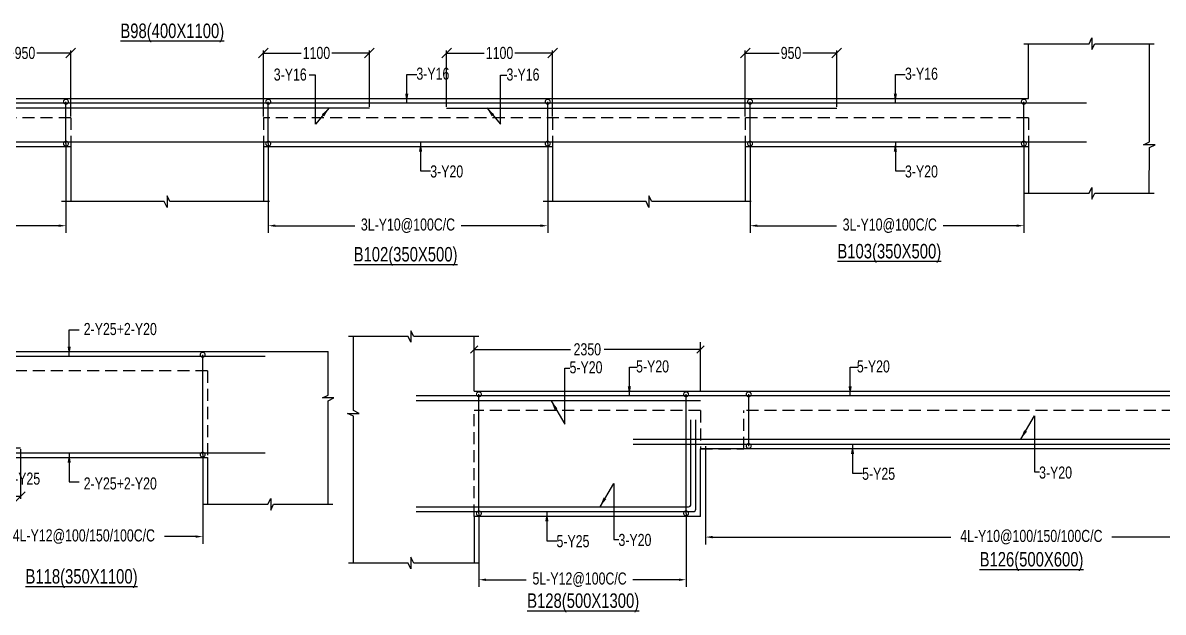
# Model space of a CAD drawing. Header units: millimetres. Extents: x 31347440 to 31744305, y -21457036 to -21063618.
# Drawn here: x 31660959 to 31672793, y -21171886 to -21165767 of the extents above; entities that cross this region are included whole.
import ezdxf

# ---------------------------------------------------------------- set-up
doc = ezdxf.new("R2010")
doc.units = ezdxf.units.MM
doc.header["$LTSCALE"] = 1000
doc.header["$MEASUREMENT"] = 0
doc.header["$PDMODE"] = 3
for name, pattern in [('CONTINOUS', [0]), ('CONTINU', [0]), ('HIDDEN', [0.375, 0.25, -0.125])]:
    doc.linetypes.add(name, pattern=pattern)
for name, color, linetype in [('-S-ARROW', 253, 'Continuous'), ('-S-MISC', 8, 'Continuous'), ('-S-STIRRUPS DIM', 6, 'Continuous'), ('-S-STIRUP', 11, 'Continuous'), ('-STR-BEAM', 7, 'CONTINU'), ('-STR-COLUMN', 5, 'HIDDEN'), ('-STR-REINF', 3, 'Continuous'), ('-STR-RF-DIM', 8, 'CONTINOUS'), ('-STR-TEXT', 6, 'Continuous'), ('SEC TEXT', 9, 'Continuous'), ('SLAB LINE', 254, 'HIDDEN')]:
    doc.layers.add(name, color=color, linetype=linetype)
doc.styles.add('BEAM-LS', font='romans.shx', dxfattribs={"width": 0.8})
doc.styles.add('SOBHA', font='swisscl.ttf')
doc.styles.add('sobha.sed', font='swisscl.ttf')
doc.dimstyles.new('S-50', dxfattribs={"dimscale": 50, "dimtxt": 2.5, "dimasz": 2, "dimexe": 0.5, "dimexo": 0.25, "dimgap": 0.25, "dimtad": 0, "dimdec": 0, "dimrnd": 0.0005, "dimzin": 0, "dimdsep": 46, "dimtxsty": 'sobha.sed', "dimblk": 'OBLIQUE', "dimcen": 0.09, "dimclrd": 8, "dimclre": 8, "dimclrt": 6, "dimadec": 0, "dimazin": 0, "dimtfac": 1, "dimtdec": 0, "dimtofl": 0, "dimtmove": 2, "dimatfit": 3, "dimfxl": 0.18, "dimtolj": 1, "dimtzin": 0, "dimlwd": -1, "dimlwe": -1, "dimarcsym": 0})
doc.dimstyles.new('S-DIM50', dxfattribs={"dimscale": 50, "dimtxt": 2.5, "dimasz": 1.5, "dimexe": 1.5, "dimexo": 1, "dimgap": 0.5, "dimtad": 0, "dimdec": 0, "dimzin": 0, "dimdsep": 46, "dimtxsty": 'SOBHA', "dimcen": 0.09, "dimclrd": 256, "dimclre": 256, "dimclrt": 6, "dimadec": 5, "dimazin": 0, "dimtfac": 1, "dimtdec": 0, "dimtofl": 0, "dimtmove": 0, "dimatfit": 3, "dimfxl": 0.18, "dimtolj": 1, "dimtzin": 0, "dimlwd": -1, "dimlwe": -1, "dimarcsym": 0})
doc.dimstyles.new('STIRUP', dxfattribs={"dimscale": 50, "dimtxt": 2.5, "dimasz": 2.2, "dimexe": 0, "dimexo": 0, "dimgap": 0.5, "dimtad": 0, "dimdec": 0, "dimzin": 0, "dimdsep": 46, "dimtxsty": 'BEAM-LS', "dimblk": 'DOTSMALL', "dimcen": 0.09, "dimclrd": 256, "dimclre": 256, "dimclrt": 256, "dimadec": 5, "dimazin": 0, "dimtfac": 1, "dimtdec": 0, "dimtofl": 0, "dimtmove": 0, "dimatfit": 3, "dimldrblk": 'DOTSMALL', "dimfxl": 0, "dimfxlon": 1, "dimtolj": 1, "dimtzin": 0, "dimlwd": -1, "dimlwe": -1, "dimarcsym": 0})

# ---------------------------------------------------------------- blocks, each defined once
blk = doc.blocks.new('*D160')
at = {"layer": '-STR-RF-DIM', "transparency": 16777216}
for p, q in [((31658239, -21167022), (31658239, -21167949)), ((31661406, -21167022), (31661406, -21167949)), ((31658314, -21167874), (31659441, -21167874)), ((31661331, -21167874), (31660547, -21167874))]:
    blk.add_line(p, q, dxfattribs=at)
for points in [[(31658314, -21167861), (31658314, -21167886), (31658239, -21167874)], [(31661331, -21167861), (31661331, -21167886), (31661406, -21167874)]]:
    blk.add_solid(points, dxfattribs=at)
at = {"layer": 'Defpoints', "color": 0, "transparency": 16777216}
for p in [(31658239, -21167022, 0), (31661406, -21167022, 0), (31661406, -21167874)]:
    blk.add_point(p, dxfattribs=at)
at = {"layer": '-STR-RF-DIM', "color": 6, "transparency": 16777216, "insert": (31659994, -21167874), "char_height": 125, "attachment_point": 5, "style": 'SOBHA'}
blk.add_mtext('\\A1;3L-Y10@100C/C', dxfattribs=at)
blk = doc.blocks.new('*D152')
at = {"layer": '-STR-RF-DIM', "transparency": 16777216}
for p, q in [((31663506, -21167022), (31663506, -21167949)), ((31666406, -21167022), (31666406, -21167949)), ((31663581, -21167874), (31664403, -21167874)), ((31666331, -21167874), (31665509, -21167874))]:
    blk.add_line(p, q, dxfattribs=at)
for points in [[(31663581, -21167861), (31663581, -21167886), (31663506, -21167874)], [(31666331, -21167861), (31666331, -21167886), (31666406, -21167874)]]:
    blk.add_solid(points, dxfattribs=at)
at = {"layer": 'Defpoints', "color": 0, "transparency": 16777216}
for p in [(31663506, -21167022, 0), (31666406, -21167022, 0), (31663506, -21167874)]:
    blk.add_point(p, dxfattribs=at)
at = {"layer": '-STR-RF-DIM', "color": 6, "transparency": 16777216, "insert": (31664956, -21167874), "char_height": 125, "attachment_point": 5, "style": 'SOBHA'}
blk.add_mtext('\\A1;3L-Y10@100C/C', dxfattribs=at)
blk = doc.blocks.new('_DotSmall')
at = {"color": 0, "linetype": 'ByBlock', "const_width": 0.5}
blk.add_lwpolyline([(-0.0625, 0, 1), (0.0625, 0, 1)], format="xyb", close=True, dxfattribs=at)
blk = doc.blocks.new('*D156')
at = {"layer": '-S-STIRUP', "ltscale": 100, "transparency": 16777216}
blk.add_line((31661406, -21167022), (31661406, -21166586), dxfattribs=at)
at = {"layer": 'Defpoints', "color": 0, "linetype": 'CONTINU', "ltscale": 100, "transparency": 16777216}
for p in [(31661406, -21166586), (31661406, -21166586), (31661406, -21167022)]:
    blk.add_point(p, dxfattribs=at)
at = {"layer": '-S-STIRUP', "linetype": 'CONTINU', "ltscale": 100, "transparency": 16777216, "xscale": 100, "yscale": 100, "zscale": 100}
for p, rotation in [((31661406, -21166586), 90), ((31661406, -21167022), 270)]:
    blk.add_blockref('_DotSmall', p, dxfattribs=dict(at, rotation=rotation))
blk = doc.blocks.new('*D157')
at = {"layer": '-S-STIRUP', "ltscale": 100, "transparency": 16777216}
blk.add_line((31663506, -21167022), (31663506, -21166586), dxfattribs=at)
at = {"layer": 'Defpoints', "color": 0, "linetype": 'CONTINU', "ltscale": 100, "transparency": 16777216}
for p in [(31663506, -21166586), (31663506, -21166586), (31663506, -21167022)]:
    blk.add_point(p, dxfattribs=at)
at = {"layer": '-S-STIRUP', "linetype": 'CONTINU', "ltscale": 100, "transparency": 16777216, "xscale": 100, "yscale": 100, "zscale": 100}
for p, rotation in [((31663506, -21166586), 90), ((31663506, -21167022), 270)]:
    blk.add_blockref('_DotSmall', p, dxfattribs=dict(at, rotation=rotation))
blk = doc.blocks.new('*D158')
at = {"layer": '-S-STIRUP', "ltscale": 100, "transparency": 16777216}
blk.add_line((31671347, -21167022), (31671347, -21166586), dxfattribs=at)
at = {"layer": 'Defpoints', "color": 0, "linetype": 'CONTINU', "ltscale": 100, "transparency": 16777216}
for p in [(31671347, -21166586), (31671347, -21166586), (31671347, -21167022)]:
    blk.add_point(p, dxfattribs=at)
at = {"layer": '-S-STIRUP', "linetype": 'CONTINU', "ltscale": 100, "transparency": 16777216, "xscale": 100, "yscale": 100, "zscale": 100}
for p, rotation in [((31671347, -21166586), 90), ((31671347, -21167022), 270)]:
    blk.add_blockref('_DotSmall', p, dxfattribs=dict(at, rotation=rotation))
blk = doc.blocks.new('*D161')
at = {"layer": '-S-STIRUP', "ltscale": 100, "transparency": 16777216}
blk.add_line((31666406, -21167022), (31666406, -21166586), dxfattribs=at)
at = {"layer": 'Defpoints', "color": 0, "linetype": 'CONTINU', "ltscale": 100, "transparency": 16777216}
for p in [(31666406, -21166586), (31666406, -21166586), (31666406, -21167022)]:
    blk.add_point(p, dxfattribs=at)
at = {"layer": '-S-STIRUP', "linetype": 'CONTINU', "ltscale": 100, "transparency": 16777216, "xscale": 100, "yscale": 100, "zscale": 100}
for p, rotation in [((31666406, -21166586), 90), ((31666406, -21167022), 270)]:
    blk.add_blockref('_DotSmall', p, dxfattribs=dict(at, rotation=rotation))
blk = doc.blocks.new('*D162')
at = {"layer": '-S-STIRUP', "ltscale": 100, "transparency": 16777216}
blk.add_line((31668506, -21167022), (31668506, -21166586), dxfattribs=at)
at = {"layer": 'Defpoints', "color": 0, "linetype": 'CONTINU', "ltscale": 100, "transparency": 16777216}
for p in [(31668506, -21166586), (31668506, -21166586), (31668506, -21167022)]:
    blk.add_point(p, dxfattribs=at)
at = {"layer": '-S-STIRUP', "linetype": 'CONTINU', "ltscale": 100, "transparency": 16777216, "xscale": 100, "yscale": 100, "zscale": 100}
for p, rotation in [((31668506, -21166586), 90), ((31668506, -21167022), 270)]:
    blk.add_blockref('_DotSmall', p, dxfattribs=dict(at, rotation=rotation))
blk = doc.blocks.new('*D163')
at = {"layer": '-STR-RF-DIM', "transparency": 16777216}
for p, q in [((31668506, -21167022), (31668506, -21167949)), ((31671347, -21167022), (31671347, -21167949)), ((31668581, -21167874), (31669403, -21167874)), ((31671272, -21167874), (31670509, -21167874))]:
    blk.add_line(p, q, dxfattribs=at)
for points in [[(31668581, -21167861), (31668581, -21167886), (31668506, -21167874)], [(31671272, -21167861), (31671272, -21167886), (31671347, -21167874)]]:
    blk.add_solid(points, dxfattribs=at)
at = {"layer": 'Defpoints', "color": 0, "transparency": 16777216}
for p in [(31668506, -21167022, 0), (31671347, -21167022, 0), (31671347, -21167874)]:
    blk.add_point(p, dxfattribs=at)
at = {"layer": '-STR-RF-DIM', "color": 6, "transparency": 16777216, "insert": (31669956, -21167874), "char_height": 125, "attachment_point": 5, "style": 'SOBHA'}
blk.add_mtext('\\A1;3L-Y10@100C/C', dxfattribs=at)
blk = doc.blocks.new('*D179')
at = {"layer": '-STR-RF-DIM', "transparency": 16777216}
for p, q in [((31668042, -21170161), (31668042, -21171182)), ((31674542, -21170161), (31674542, -21171182)), ((31668117, -21171107), (31670588, -21171107)), ((31674467, -21171107), (31672261, -21171107))]:
    blk.add_line(p, q, dxfattribs=at)
for points in [[(31668117, -21171094), (31668117, -21171119), (31668042, -21171107)], [(31674467, -21171094), (31674467, -21171119), (31674542, -21171107)]]:
    blk.add_solid(points, dxfattribs=at)
at = {"layer": 'Defpoints', "color": 0, "transparency": 16777216}
for p in [(31668042, -21170161, 178587), (31674542, -21170161, 178587), (31674542, -21171107)]:
    blk.add_point(p, dxfattribs=at)
at = {"layer": '-STR-RF-DIM', "color": 6, "transparency": 16777216, "insert": (31671425, -21171107), "char_height": 125, "attachment_point": 5, "style": 'SOBHA'}
blk.add_mtext('\\A1;4L-Y10@100/150/100C/C', dxfattribs=at)
blk = doc.blocks.new('_OBLIQUE')
at = {"color": 0, "linetype": 'ByBlock'}
blk.add_line((-0.5, -0.5), (0.5, 0.5), dxfattribs=at)
blk = doc.blocks.new('*D181')
at = {"layer": '-S-STIRUP', "ltscale": 100, "transparency": 16777216}
blk.add_line((31665692, -21170861), (31665692, -21169624), dxfattribs=at)
at = {"layer": 'Defpoints', "color": 0, "linetype": 'CONTINU', "ltscale": 100, "transparency": 16777216}
for p in [(31665692, -21169624), (31665692, -21169624), (31665692, -21170861, 0)]:
    blk.add_point(p, dxfattribs=at)
at = {"layer": '-S-STIRUP', "linetype": 'CONTINU', "ltscale": 100, "transparency": 16777216, "xscale": 100, "yscale": 100, "zscale": 100}
for p, rotation in [((31665692, -21169624), 90), ((31665692, -21170861), 270)]:
    blk.add_blockref('_DotSmall', p, dxfattribs=dict(at, rotation=rotation))
blk = doc.blocks.new('*D523')
at = {"layer": '-S-STIRUP', "ltscale": 100, "transparency": 16777216}
blk.add_line((38038, 1378), (38038, 2415), dxfattribs=at)
at = {"layer": 'Defpoints', "color": 0, "linetype": 'CONTINU', "ltscale": 100, "transparency": 16777216}
for p in [(38038, 2415), (38038, 2415), (38038, 1378)]:
    blk.add_point(p, dxfattribs=at)
at = {"layer": '-S-STIRUP', "linetype": 'CONTINU', "ltscale": 100, "transparency": 16777216, "xscale": 100, "yscale": 100, "zscale": 100}
for p, rotation in [((38038, 2415), 90), ((38038, 1378), 270)]:
    blk.add_blockref('_DotSmall', p, dxfattribs=dict(at, rotation=rotation))
blk = doc.blocks.new('*D524')
at = {"layer": '-S-STIRUP', "ltscale": 100, "transparency": 16777216}
blk.add_line((31207, 1378), (31207, 2415), dxfattribs=at)
at = {"layer": 'Defpoints', "color": 0, "linetype": 'CONTINU', "ltscale": 100, "transparency": 16777216}
for p in [(31207, 2415), (31207, 2415), (31207, 1378)]:
    blk.add_point(p, dxfattribs=at)
at = {"layer": '-S-STIRUP', "linetype": 'CONTINU', "ltscale": 100, "transparency": 16777216, "xscale": 100, "yscale": 100, "zscale": 100}
for p, rotation in [((31207, 2415), 90), ((31207, 1378), 270)]:
    blk.add_blockref('_DotSmall', p, dxfattribs=dict(at, rotation=rotation))
blk = doc.blocks.new('*D525')
at = {"layer": '-S-STIRUP', "ltscale": 100, "transparency": 16777216}
blk.add_line((33997, 1378), (33997, 2415), dxfattribs=at)
at = {"layer": 'Defpoints', "color": 0, "linetype": 'CONTINU', "ltscale": 100, "transparency": 16777216}
for p in [(33997, 2415), (33997, 2415), (33997, 1378)]:
    blk.add_point(p, dxfattribs=at)
at = {"layer": '-S-STIRUP', "linetype": 'CONTINU', "ltscale": 100, "transparency": 16777216, "xscale": 100, "yscale": 100, "zscale": 100}
for p, rotation in [((33997, 2415), 90), ((33997, 1378), 270)]:
    blk.add_blockref('_DotSmall', p, dxfattribs=dict(at, rotation=rotation))
blk = doc.blocks.new('*D526')
at = {"layer": '-S-STIRUP', "ltscale": 100, "transparency": 16777216}
blk.add_line((35597, 1378), (35597, 2415), dxfattribs=at)
at = {"layer": 'Defpoints', "color": 0, "linetype": 'CONTINU', "ltscale": 100, "transparency": 16777216}
for p in [(35597, 2415), (35597, 2415), (35597, 1378)]:
    blk.add_point(p, dxfattribs=at)
at = {"layer": '-S-STIRUP', "linetype": 'CONTINU', "ltscale": 100, "transparency": 16777216, "xscale": 100, "yscale": 100, "zscale": 100}
for p, rotation in [((35597, 2415), 90), ((35597, 1378), 270)]:
    blk.add_blockref('_DotSmall', p, dxfattribs=dict(at, rotation=rotation))
blk = doc.blocks.new('*D527')
at = {"layer": '-STR-RF-DIM', "transparency": 16777216}
for p, q in [((31207, 1378), (31207, 452)), ((33999, 1378), (33999, 452)), ((31282, 527), (32064, 527)), ((33924, 527), (33172, 527))]:
    blk.add_line(p, q, dxfattribs=at)
for points in [[(31282, 540), (31282, 515), (31207, 527)], [(33924, 540), (33924, 515), (33999, 527)]]:
    blk.add_solid(points, dxfattribs=at)
at = {"layer": 'Defpoints', "color": 0, "transparency": 16777216}
for p in [(31207, 1378, 0), (33999, 1378, 0), (31207, 527)]:
    blk.add_point(p, dxfattribs=at)
at = {"layer": '-STR-RF-DIM', "color": 6, "transparency": 16777216, "insert": (32618, 527), "char_height": 125, "attachment_point": 5, "style": 'SOBHA'}
blk.add_mtext('\\A1;4L-Y10@100C/C', dxfattribs=at)
blk = doc.blocks.new('*D528')
at = {"layer": '-STR-RF-DIM', "transparency": 16777216}
for p, q in [((35597, 1378), (35597, 452)), ((38040, 1378), (38040, 452)), ((35672, 527), (35968, 527)), ((37965, 527), (37641, 527))]:
    blk.add_line(p, q, dxfattribs=at)
for points in [[(35672, 540), (35672, 515), (35597, 527)], [(37965, 540), (37965, 515), (38040, 527)]]:
    blk.add_solid(points, dxfattribs=at)
at = {"layer": 'Defpoints', "color": 0, "transparency": 16777216}
for p in [(35597, 1378, 0), (38040, 1378, 0), (35597, 527)]:
    blk.add_point(p, dxfattribs=at)
at = {"layer": '-STR-RF-DIM', "color": 6, "transparency": 16777216, "insert": (36805, 527), "char_height": 125, "attachment_point": 5, "style": 'SOBHA'}
blk.add_mtext('\\A1;4L-Y12@100/150/100C/C', dxfattribs=at)
blk = doc.blocks.new('*D529')
at = {"color": 8, "transparency": 16777216}
for p, q in [((31157, 2261), (31157, 2739)), ((32057, 2361), (32057, 2739)), ((31157, 2714), (31485, 2714)), ((32057, 2714), (31729, 2714))]:
    blk.add_line(p, q, dxfattribs=at)
at = {"layer": 'Defpoints', "color": 0, "transparency": 16777216}
for p in [(32057, 2714), (32057, 2348, 0), (31157, 2248, 0)]:
    blk.add_point(p, dxfattribs=at)
at = {"color": 8, "transparency": 16777216, "xscale": 100, "yscale": 100, "zscale": 100, "rotation": 180}
blk.add_blockref('_OBLIQUE', (31157, 2714), dxfattribs=at)
at = {"color": 8, "transparency": 16777216, "xscale": 100, "yscale": 100, "zscale": 100}
blk.add_blockref('_OBLIQUE', (32057, 2714), dxfattribs=at)
at = {"color": 6, "transparency": 16777216, "insert": (31607, 2714), "char_height": 125, "attachment_point": 5, "style": 'sobha.sed'}
blk.add_mtext('\\A1;900', dxfattribs=at)
blk = doc.blocks.new('*D530')
at = {"color": 8, "transparency": 16777216}
for p, q in [((36147, 1436), (36147, 918)), ((35547, 1336), (35547, 918)), ((35547, 942), (35725, 942)), ((36147, 942), (35969, 942))]:
    blk.add_line(p, q, dxfattribs=at)
at = {"layer": 'Defpoints', "color": 0, "transparency": 16777216}
for p in [(36147, 1448, 0), (35547, 1348, 0), (36147, 942)]:
    blk.add_point(p, dxfattribs=at)
at = {"color": 8, "transparency": 16777216, "xscale": 100, "yscale": 100, "zscale": 100, "rotation": 180}
blk.add_blockref('_OBLIQUE', (35547, 942), dxfattribs=at)
at = {"color": 8, "transparency": 16777216, "xscale": 100, "yscale": 100, "zscale": 100}
blk.add_blockref('_OBLIQUE', (36147, 942), dxfattribs=at)
at = {"color": 6, "transparency": 16777216, "insert": (35847, 942), "char_height": 125, "attachment_point": 5, "style": 'sobha.sed'}
blk.add_mtext('\\A1;600', dxfattribs=at)
blk = doc.blocks.new('*D340')
at = {"layer": '-S-STIRRUPS DIM', "color": 251, "transparency": 16777216}
for p, q in [((31665642, -21169591), (31665642, -21169083)), ((31667992, -21169591), (31667992, -21169083))]:
    blk.add_line(p, q, dxfattribs=at)
at = {"layer": '-S-STIRRUPS DIM', "color": 8, "transparency": 16777216}
for p, q in [((31665642, -21169158), (31666644, -21169158)), ((31667992, -21169158), (31666991, -21169158))]:
    blk.add_line(p, q, dxfattribs=at)
at = {"layer": 'Defpoints', "color": 0, "transparency": 16777216}
for p in [(31665642, -21169158), (31665642, -21169591, 0), (31667992, -21169591, 0)]:
    blk.add_point(p, dxfattribs=at)
at = {"layer": '-S-STIRRUPS DIM', "color": 8, "transparency": 16777216, "xscale": 75, "yscale": 75, "zscale": 75, "rotation": 180}
blk.add_blockref('_OBLIQUE', (31665642, -21169158), dxfattribs=at)
at = {"layer": '-S-STIRRUPS DIM', "color": 8, "transparency": 16777216, "xscale": 75, "yscale": 75, "zscale": 75}
blk.add_blockref('_OBLIQUE', (31667992, -21169158), dxfattribs=at)
at = {"layer": '-S-STIRRUPS DIM', "color": 6, "transparency": 16777216, "insert": (31666817, -21169158), "char_height": 125, "attachment_point": 5, "style": 'sobha.sed'}
blk.add_mtext('\\A1;2350', dxfattribs=at)
blk = doc.blocks.new('*D362')
at = {"layer": '-S-STIRUP', "ltscale": 100, "transparency": 16777216}
blk.add_line((31667842, -21170860), (31667842, -21169624), dxfattribs=at)
at = {"layer": 'Defpoints', "color": 0, "linetype": 'CONTINU', "ltscale": 100, "transparency": 16777216}
for p in [(31667842, -21169624), (31667842, -21169624), (31667842, -21170860, -178587)]:
    blk.add_point(p, dxfattribs=at)
at = {"layer": '-S-STIRUP', "linetype": 'CONTINU', "ltscale": 100, "transparency": 16777216, "xscale": 100, "yscale": 100, "zscale": 100}
for p, rotation in [((31667842, -21169624), 90), ((31667842, -21170860), 270)]:
    blk.add_blockref('_DotSmall', p, dxfattribs=dict(at, rotation=rotation))
blk = doc.blocks.new('*D363')
at = {"layer": '-S-STIRUP', "ltscale": 100, "transparency": 16777216}
blk.add_line((31668492, -21170161), (31668492, -21169624), dxfattribs=at)
at = {"layer": 'Defpoints', "color": 0, "linetype": 'CONTINU', "ltscale": 100, "transparency": 16777216}
for p in [(31668492, -21169624), (31668492, -21169624), (31668492, -21170161, 0)]:
    blk.add_point(p, dxfattribs=at)
at = {"layer": '-S-STIRUP', "linetype": 'CONTINU', "ltscale": 100, "transparency": 16777216, "xscale": 100, "yscale": 100, "zscale": 100}
for p, rotation in [((31668492, -21169624), 90), ((31668492, -21170161), 270)]:
    blk.add_blockref('_DotSmall', p, dxfattribs=dict(at, rotation=rotation))
blk = doc.blocks.new('*D364')
at = {"layer": '-STR-RF-DIM', "transparency": 16777216}
for p, q in [((31665692, -21170861), (31665692, -21171624)), ((31667842, -21170860), (31667842, -21171624)), ((31665767, -21171549), (31666184, -21171549)), ((31667767, -21171549), (31667291, -21171549))]:
    blk.add_line(p, q, dxfattribs=at)
for points in [[(31665767, -21171537), (31665767, -21171562), (31665692, -21171549)], [(31667767, -21171537), (31667767, -21171562), (31667842, -21171549)]]:
    blk.add_solid(points, dxfattribs=at)
at = {"layer": 'Defpoints', "color": 0, "transparency": 16777216}
for p in [(31665692, -21170861, 178587), (31667842, -21170860, -178587), (31665692, -21171549)]:
    blk.add_point(p, dxfattribs=at)
at = {"layer": '-STR-RF-DIM', "color": 6, "transparency": 16777216, "insert": (31666737, -21171549), "char_height": 125, "attachment_point": 5, "style": 'SOBHA'}
blk.add_mtext('\\A1;5L-Y12@100C/C', dxfattribs=at)
blk = doc.blocks.new('*D514')
at = {"color": 8, "transparency": 16777216}
for p, q in [((31660506, -21166640), (31660506, -21166056)), ((31660506, -21166081), (31660859, -21166081)), ((31661456, -21166081), (31661103, -21166081)), ((31661456, -21166740), (31661456, -21166056))]:
    blk.add_line(p, q, dxfattribs=at)
at = {"layer": 'Defpoints', "color": 0, "transparency": 16777216}
for p in [(31661456, -21166081), (31660506, -21166653, 0), (31661456, -21166753, 0)]:
    blk.add_point(p, dxfattribs=at)
at = {"color": 8, "transparency": 16777216, "xscale": 100, "yscale": 100, "zscale": 100, "rotation": 180}
blk.add_blockref('_OBLIQUE', (31660506, -21166081), dxfattribs=at)
at = {"color": 8, "transparency": 16777216, "xscale": 100, "yscale": 100, "zscale": 100}
blk.add_blockref('_OBLIQUE', (31661456, -21166081), dxfattribs=at)
at = {"color": 6, "transparency": 16777216, "insert": (31660981, -21166081), "char_height": 125, "attachment_point": 5, "style": 'sobha.sed'}
blk.add_mtext('\\A1;950', dxfattribs=at)
blk = doc.blocks.new('*D515')
at = {"color": 8, "transparency": 16777216}
for p, q in [((31663456, -21166740), (31663456, -21166056)), ((31663456, -21166081), (31663847, -21166081)), ((31664556, -21166081), (31664165, -21166081)), ((31664556, -21166640), (31664556, -21166056))]:
    blk.add_line(p, q, dxfattribs=at)
at = {"layer": 'Defpoints', "color": 0, "transparency": 16777216}
for p in [(31663456, -21166081), (31664556, -21166653, 0), (31663456, -21166753, 0)]:
    blk.add_point(p, dxfattribs=at)
at = {"color": 8, "transparency": 16777216, "xscale": 100, "yscale": 100, "zscale": 100, "rotation": 180}
blk.add_blockref('_OBLIQUE', (31663456, -21166081), dxfattribs=at)
at = {"color": 8, "transparency": 16777216, "xscale": 100, "yscale": 100, "zscale": 100}
blk.add_blockref('_OBLIQUE', (31664556, -21166081), dxfattribs=at)
at = {"color": 6, "transparency": 16777216, "insert": (31664006, -21166081), "char_height": 125, "attachment_point": 5, "style": 'sobha.sed'}
blk.add_mtext('\\A1;1100', dxfattribs=at)
blk = doc.blocks.new('*D516')
at = {"color": 8, "transparency": 16777216}
for p, q in [((31668456, -21166740), (31668456, -21166056)), ((31668456, -21166081), (31668809, -21166081)), ((31669406, -21166081), (31669053, -21166081)), ((31669406, -21166640), (31669406, -21166056))]:
    blk.add_line(p, q, dxfattribs=at)
at = {"layer": 'Defpoints', "color": 0, "transparency": 16777216}
for p in [(31668456, -21166081), (31669406, -21166653, 0), (31668456, -21166753, 0)]:
    blk.add_point(p, dxfattribs=at)
at = {"color": 8, "transparency": 16777216, "xscale": 100, "yscale": 100, "zscale": 100, "rotation": 180}
blk.add_blockref('_OBLIQUE', (31668456, -21166081), dxfattribs=at)
at = {"color": 8, "transparency": 16777216, "xscale": 100, "yscale": 100, "zscale": 100}
blk.add_blockref('_OBLIQUE', (31669406, -21166081), dxfattribs=at)
at = {"color": 6, "transparency": 16777216, "insert": (31668931, -21166081), "char_height": 125, "attachment_point": 5, "style": 'sobha.sed'}
blk.add_mtext('\\A1;950', dxfattribs=at)
blk = doc.blocks.new('*D517')
at = {"color": 8, "transparency": 16777216}
for p, q in [((31665356, -21166640), (31665356, -21166056)), ((31665356, -21166081), (31665747, -21166081)), ((31666456, -21166081), (31666065, -21166081)), ((31666456, -21166740), (31666456, -21166056))]:
    blk.add_line(p, q, dxfattribs=at)
at = {"layer": 'Defpoints', "color": 0, "transparency": 16777216}
for p in [(31666456, -21166081), (31665356, -21166653, 0), (31666456, -21166753, 0)]:
    blk.add_point(p, dxfattribs=at)
at = {"color": 8, "transparency": 16777216, "xscale": 100, "yscale": 100, "zscale": 100, "rotation": 180}
blk.add_blockref('_OBLIQUE', (31665356, -21166081), dxfattribs=at)
at = {"color": 8, "transparency": 16777216, "xscale": 100, "yscale": 100, "zscale": 100}
blk.add_blockref('_OBLIQUE', (31666456, -21166081), dxfattribs=at)
at = {"color": 6, "transparency": 16777216, "insert": (31665906, -21166081), "char_height": 125, "attachment_point": 5, "style": 'sobha.sed'}
blk.add_mtext('\\A1;1100', dxfattribs=at)
blk = doc.blocks.new('A$C15e93353')
at = {"layer": '-S-MISC', "linetype": 'ByBlock', "ltscale": 1000, "elevation": 0}
for points in [[(39340, 863.5), (39340.7, 1937.3), (39400.4, 1967.2), (39280.2, 1967.2), (39340.7, 1997), (39340.5, 2448)], [(31219.1, 777.1), (30436.4, 777.6), (30406.6, 837.2), (30406.6, 717), (30376.7, 777.6), (29560.7, 777.1)], [(35609.1, 777.1), (34826.4, 777.6), (34796.6, 837.2), (34796.6, 717), (34766.7, 777.6), (33950.7, 777.1)], [(38039.1, 863.5), (38714.1, 863.5), (38743.9, 923.1), (38743.9, 802.9), (38773.8, 863.5), (39390, 863.2)]]:
    blk.add_lwpolyline(points, dxfattribs=at)
at = {"layer": '-STR-BEAM'}
for p, q in [((29656.6, 2448, 0), (39340.5, 2448, 0)), ((31156.6, 1348, 0), (34046.6, 1348, 0)), ((35546.6, 1348, 0), (38087.6, 1348, 0))]:
    blk.add_line(p, q, dxfattribs=at)
at = {"layer": '-STR-COLUMN', "linetype": 'Continuous', "ltscale": 10}
for p, q in [((29656.6, 2448, 0), (29656.6, 777.1, 0)), ((31156.6, 1348, 0), (31156.6, 777.1, 0)), ((34046.6, 1348, 0), (34046.6, 777.1, 0)), ((35546.6, 1348, 0), (35546.6, 777.1, 0)), ((38087.6, 1348, 0), (38087.6, 863.5, 0))]:
    blk.add_line(p, q, dxfattribs=at)
at = {"layer": '-STR-REINF', "ltscale": 10}
for p, q in [((38687.6, 2398, 0), (30556.6, 2398, 0)), ((32056.6, 2348, 0), (30556.6, 2348, 0)), ((33446.6, 1448, 0), (36146.6, 1448, 0)), ((30556.6, 1398, 0), (38687.6, 1398, 0))]:
    blk.add_line(p, q, dxfattribs=at)
at = {"layer": 'SLAB LINE', "color": 8, "linetype": 'HIDDEN', "ltscale": 0.5}
for p, q in [((34046.6, 2248, 0), (31156.6, 2248, 0)), ((31156.6, 2248, 0), (31156.6, 1348, 0)), ((34046.6, 2248, 0), (34046.6, 1348, 0)), ((38087.6, 2248, 0), (35546.6, 2248, 0)), ((35546.6, 2248, 0), (35546.6, 1348, 0)), ((38087.6, 2248, 0), (38087.6, 1348, 0))]:
    blk.add_line(p, q, dxfattribs=at)
at = {"layer": '-STR-TEXT', "color": 6, "style": 'SOBHA'}
for s, p in [('2-Y25+2-Y20', (32721.6, 2619.8, 0)), ('2-Y25+2-Y20', (36803.7, 2619.8, 0)), ('3-Y25', (36009.6, 1066.8, 0)), ('2-Y25+2-Y20', (32718.8, 1032, 0)), ('2-Y25+2-Y20', (36803.7, 1016.1, 0))]:
    blk.add_text(s, height=125, dxfattribs=at).set_placement(p)
at = {"layer": 'SEC TEXT', "color": 4, "linetype": 'ByBlock', "style": 'sobha.sed'}
for s, p in [('%%UB117(350X1100)', (32013.2, 39.4, 0)), ('%%UB118(350X1100)', (36199.6, 39.4, 0))]:
    blk.add_text(s, height=150, rotation=359.98928, dxfattribs=at).set_placement(p)
at = {"layer": '-S-STIRUP', "linetype": 'CONTINU', "ltscale": 100}
for base, p1, p2, picture, middle in [((31206.6, 2415, 0), (31206.6, 1378.3, 0), (31206.6, 2415, 0), '*D524', (31206.6, 1896.7, 0)), ((33996.6, 2415, 0), (33996.6, 1378.3, 0), (33996.6, 2415, 0), '*D525', (33996.6, 1896.7, 0)), ((35596.6, 2415, 0), (35596.6, 1378.3, 0), (35596.6, 2415, 0), '*D526', (35596.6, 1896.7, 0)), ((38037.6, 2415, 0), (38037.6, 1378.3, 0), (38037.6, 2415, 0), '*D523', (38037.6, 1896.7, 0))]:
    dim = blk.add_linear_dim(base=base, p1=p1, p2=p2, angle=90, text=' ', dimstyle='STIRUP', override={"dimasz": 2}, dxfattribs=at)
    dim.commit()
    dim.dimension.update_dxf_attribs({"geometry": picture, "text_midpoint": middle})
at = {"layer": '-STR-RF-DIM'}
for base, p1, p2, text, picture, middle in [((31206.6, 527.1, 0), (33998.6, 1378.3, 0), (31206.6, 1378.3, 0), '4L-Y10@100C/C', '*D527', (32618.3, 527.1, 0)), ((35596.6, 527.1, 0), (38039.6, 1378.3, 0), (35596.6, 1378.3, 0), '4L-Y12@100/150/100C/C', '*D528', (36804.7, 527.1, 0))]:
    dim = blk.add_linear_dim(base=base, p1=p1, p2=p2, angle=180, text=text, dimstyle='S-DIM50', override={"dimscale": 1, "dimtxt": 125, "dimasz": 75, "dimexe": 75, "dimexo": 0, "dimgap": 25, "dimsah": 1, "dimcen": 4.5, "dimfxl": 75}, dxfattribs=at)
    dim.commit()
    dim.dimension.update_dxf_attribs({"geometry": picture, "text_midpoint": middle, "dimtype": 128})
at = {"color": 1}
for base, p1, p2, picture, middle in [((32056.6, 2713.8, 0), (31156.6, 2248, 0), (32056.6, 2348, 0), '*D529', (31606.6, 2713.8, 0)), ((36146.6, 942.5), (35546.6, 1348, 0), (36146.6, 1448, 0), '*D530', (35846.6, 942.5))]:
    dim = blk.add_linear_dim(base=base, p1=p1, p2=p2, dimstyle='S-50', dxfattribs=at)
    dim.commit()
    dim.dimension.update_dxf_attribs({"geometry": picture, "text_midpoint": middle})
at = {"layer": '-S-ARROW'}
for points, override in [([(32621.6, 2398, 0), (32621.6, 2675, 0), (32725, 2675, 0)], {"dimasz": 2, "dimgap": 0.1, "dimtad": 0}), ([(36652.7, 2398, 0), (36652.7, 2675, 0), (36756.2, 2675, 0)], {"dimasz": 2, "dimgap": 0.1, "dimtad": 0}), ([(35861.5, 1448, 0), (35967.2, 1687.8, 0), (35967.2, 1118.3, 0), (36015.1, 1118.3, 0)], {"dimgap": 0.1}), ([(32621.6, 1395.3, 0), (32621.6, 1095.3, 0), (32725, 1095.3, 0)], {"dimasz": 2, "dimgap": 0.1, "dimtad": 0}), ([(36652.7, 1395.3, 0), (36652.7, 1095.3, 0), (36756.2, 1095.3, 0)], {"dimasz": 2, "dimgap": 0.1, "dimtad": 0})]:
    blk.add_leader(points, dimstyle='S-50', override=override, dxfattribs=at)

msp = doc.modelspace()

# ---------------------------------------------------------------- linework, layer by layer
at = {"layer": '-S-MISC', "linetype": 'ByBlock', "ltscale": 1000, "elevation": 0}
for points in [[(31671346.9, -21165984.5), (31672023.4, -21165984.5), (31672053.3, -21165924.8), (31672053.3, -21166045), (31672083.1, -21165984.5), (31672699.3, -21165984.7)], [(31672649.3, -21167537.2), (31672650, -21167063.4), (31672709.7, -21167033.5), (31672589.5, -21167033.5), (31672650, -21167003.7), (31672649.5, -21165984.5)], [(31663518.5, -21167623.6), (31662485.8, -21167623.1), (31662456, -21167563.5), (31662456, -21167683.6), (31662426.1, -21167623.1), (31661360.1, -21167623.6)], [(31668518.5, -21167623.6), (31667485.8, -21167623.1), (31667456, -21167563.5), (31667456, -21167683.6), (31667426.1, -21167623.1), (31666360.1, -21167623.6)], [(31671348.5, -21167537.2), (31672023.4, -21167537.2), (31672053.3, -21167477.6), (31672053.3, -21167597.7), (31672083.1, -21167537.2), (31672699.3, -21167537.5)], [(31665692.4, -21169023.3), (31665015.9, -21169023.3), (31664986.1, -21168963.6), (31664986.1, -21169083.8), (31664956.2, -21169023.3), (31664340, -21169023.5)], [(31664390, -21171376), (31664389.3, -21169852.2), (31664329.6, -21169822.3), (31664449.8, -21169822.3), (31664389.3, -21169792.5), (31664389.8, -21169023.3)], [(31665690.9, -21171376), (31665015.9, -21171376), (31664986.1, -21171316.4), (31664986.1, -21171436.5), (31664956.2, -21171376), (31664340, -21171376.3)]]:
    msp.add_lwpolyline(points, dxfattribs=at)
at = {"layer": '-STR-BEAM'}
for p, q in [((31644537.9, -21166552.6, 0), (31671396.9, -21166552.6, 0)), ((31658189.2, -21167052.6, 0), (31661456, -21167052.6, 0)), ((31663456, -21167052.6, 0), (31666456, -21167052.6, 0)), ((31668456, -21167052.6, 0), (31671396.9, -21167052.6, 0)), ((31665642.4, -21169591.5, 0), (31674592.4, -21169591.5, 0)), ((31667992.4, -21170891.5, 0), (31667992.4, -21170191.5, 0))]:
    msp.add_line(p, q, dxfattribs=at)
at = {"layer": '-STR-BEAM', "elevation": 0}
for points in [[(31674592.4, -21170191.5), (31667992.4, -21170191.5)], [(31667992.4, -21170891.5), (31665642.4, -21170891.5)]]:
    msp.add_lwpolyline(points, dxfattribs=at)
at = {"layer": '-STR-COLUMN', "linetype": 'Continuous', "ltscale": 10}
for p, q in [((31671396.9, -21166552.6, 0), (31671396.9, -21165984.5, 0)), ((31661456, -21167052.6, 0), (31661456, -21167623.6, 0)), ((31663456, -21167052.6, 0), (31663456, -21167623.6, 0)), ((31666456, -21167052.6, 0), (31666456, -21167623.6, 0)), ((31668456, -21167052.6, 0), (31668456, -21167623.6, 0)), ((31671396.9, -21167052.6, 0), (31671396.9, -21167537.2, 0)), ((31665642.4, -21169591.5, 0), (31665642.4, -21169023.3, 0)), ((31665642.4, -21170891.5, 0), (31665642.4, -21171376, 0))]:
    msp.add_line(p, q, dxfattribs=at)
at = {"layer": '-STR-REINF', "ltscale": 10}
for p, q in [((31671996.9, -21166602.6, 0), (31644602.9, -21166602.6, 0)), ((31664556, -21166652.6, 0), (31660506.2, -21166652.6, 0)), ((31665356, -21166652.6, 0), (31669405.7, -21166652.6, 0)), ((31644652.9, -21167002.6, 0), (31671996.9, -21167002.6, 0)), ((31675027.3, -21169641.5, 0), (31665042.4, -21169641.5, 0)), ((31667992.4, -21169691.5, 0), (31665042.4, -21169691.5, 0)), ((31667892.4, -21170766.5, 0), (31667892.4, -21169888.6, 0)), ((31667942.4, -21170816.5, 0), (31667942.4, -21169888.6, 0)), ((31667292.4, -21170091.5, 0), (31673592.4, -21170091.5, 0)), ((31667292.4, -21170141.5, 0), (31675027.3, -21170141.5, 0)), ((31665042.4, -21170791.5, 0), (31667867.4, -21170791.5, 0)), ((31665042.4, -21170841.5, 0), (31667917.4, -21170841.5, 0))]:
    msp.add_line(p, q, dxfattribs=at)
for centre in [(31667867.4, -21170766.5, 0), (31667917.4, -21170816.5, 0)]:
    msp.add_arc(centre, 25, 270, 0, dxfattribs=at)
at = {"layer": 'SLAB LINE', "color": 8, "linetype": 'HIDDEN', "ltscale": 0.5}
for p, q in [((31661456, -21166752.6, 0), (31661456, -21167052.6, 0)), ((31671396.9, -21166752.6, 0), (31663456, -21166752.6, 0)), ((31663456, -21166752.6, 0), (31663456, -21167052.6, 0)), ((31666456, -21166752.6, 0), (31666456, -21167052.6, 0)), ((31668456, -21166752.6, 0), (31668456, -21167052.6, 0)), ((31671396.9, -21166752.6, 0), (31671396.9, -21167052.6, 0)), ((31665642.4, -21170891.5, 0), (31665642.4, -21169791.5, 0)), ((31667992.4, -21169791.5, 0), (31665642.4, -21169791.5, 0)), ((31674592.3, -21169791.5, 0), (31668442.4, -21169791.5, 0))]:
    msp.add_line(p, q, dxfattribs=at)
at = {"layer": 'SLAB LINE', "color": 8, "linetype": 'HIDDEN', "ltscale": 0.5, "elevation": 0}
for points in [[(31661456, -21166752.6), (31659077.2, -21166752.6), (31659077.2, -21167152.6), (31658477.2, -21167152.6), (31658477.2, -21166752.6), (31658189.2, -21166752.6)], [(31667992.4, -21169791.5), (31667992.4, -21170191.5), (31668442.4, -21170191.5), (31668442.4, -21169791.5)]]:
    msp.add_lwpolyline(points, dxfattribs=at)

# ---------------------------------------------------------------- block references
at = {"color": 1}
msp.add_blockref('A$C15e93353', (31624787.4, -21171628.5, 0), dxfattribs=at)

# ---------------------------------------------------------------- texts
at = {"layer": '-STR-TEXT', "color": 6, "style": 'SOBHA'}
for s, p in [('3-Y16', (31663563.1, -21166366.7, 0)), ('3-Y16', (31665043.2, -21166357.8, 0)), ('3-Y16', (31665978.3, -21166366.7, 0)), ('3-Y16', (31670113.7, -21166357.8, 0)), ('3-Y20', (31665186.9, -21167372.7, 0)), ('3-Y20', (31670113.7, -21167372.7, 0)), ('5-Y20', (31666632.4, -21169406.3, 0)), ('5-Y20', (31667323.1, -21169396.6, 0)), ('5-Y20', (31669614.5, -21169396.6, 0)), ('5-Y25', (31669669.2, -21170511.5, 0)), ('3-Y20', (31671505.5, -21170498.7, -178586.6)), ('5-Y25', (31666497.3, -21171211.5, 0)), ('3-Y20', (31667140.2, -21171198.7, -178586.6))]:
    msp.add_text(s, height=125, dxfattribs=at).set_placement(p)
at = {"layer": 'SEC TEXT', "color": 4, "linetype": 'ByBlock', "style": 'sobha.sed'}
for s, rotation, p in [('%%UB98(400X1100)', 0.01072, (31661971.4, -21165925.4, 0)), ('%%UB102(350X500)', 359.98928, (31664392.3, -21168245, 0)), ('%%UB103(350X500)', 359.98928, (31669412.3, -21168212.9, 0)), ('%%UB126(500X600)', 359.98928, (31670888.4, -21171411.7, 0)), ('%%UB128(500X1300)', 359.98928, (31666192.8, -21171840.9, 0))]:
    msp.add_text(s, height=150, rotation=rotation, dxfattribs=at).set_placement(p)

# ---------------------------------------------------------------- dimensions: what is measured, and where the dimension line sits
at = {"layer": '-S-STIRRUPS DIM'}
dim = msp.add_linear_dim(base=(31665642.4, -21169158, 0), p1=(31667992.4, -21169591.5, 0), p2=(31665642.4, -21169591.5, 0), angle=180, dimstyle='S-DIM50', override={"dimscale": 1, "dimtxt": 125, "dimasz": 75, "dimexe": 75, "dimexo": 0, "dimgap": 25, "dimrnd": 5, "dimtxsty": 'sobha.sed', "dimblk1": 'OBLIQUE', "dimblk2": 'OBLIQUE', "dimsah": 1, "dimcen": 4.5, "dimclrd": 8, "dimclre": 251, "dimfxl": 75}, dxfattribs=at)
dim.commit()
dim.dimension.update_dxf_attribs({"geometry": '*D340', "text_midpoint": (31666817.4, -21169158, 0)})
at = {"layer": '-S-STIRUP', "linetype": 'CONTINU', "ltscale": 100}
for base, p1, p2, picture, middle in [((31661406, -21166585.6, 0), (31661406, -21167022.4, 0), (31661406, -21166585.6, 0), '*D156', (31661406, -21166804, 0)), ((31663506, -21166585.6, 0), (31663506, -21167022.4, 0), (31663506, -21166585.6, 0), '*D157', (31663506, -21166804, 0)), ((31666406, -21166585.6, 0), (31666406, -21167022.4, 0), (31666406, -21166585.6, 0), '*D161', (31666406, -21166804, 0)), ((31668506, -21166585.6, 0), (31668506, -21167022.4, 0), (31668506, -21166585.6, 0), '*D162', (31668506, -21166804, 0)), ((31671346.9, -21166585.6, 0), (31671346.9, -21167022.4, 0), (31671346.9, -21166585.6, 0), '*D158', (31671346.9, -21166804, 0)), ((31665692.4, -21169624.5, 178586.6), (31665692.4, -21170861.2, 178586.6), (31665692.4, -21169624.5, 178586.6), '*D181', (31665692.4, -21170242.8, 178586.6)), ((31667842.4, -21169624.5, 0), (31667842.4, -21170859.8, -178586.6), (31667842.4, -21169624.5, 0), '*D362', (31667842.4, -21170242.1, 0)), ((31668492.4, -21169624.5, 178586.6), (31668492.4, -21170161.2, 178586.6), (31668492.4, -21169624.5, 178586.6), '*D363', (31668492.4, -21169892.8, 178586.6))]:
    dim = msp.add_linear_dim(base=base, p1=p1, p2=p2, angle=90, text=' ', dimstyle='STIRUP', override={"dimasz": 2}, dxfattribs=at)
    dim.commit()
    dim.dimension.update_dxf_attribs({"geometry": picture, "text_midpoint": middle})
at = {"layer": '-STR-RF-DIM'}
for base, p1, p2, text, picture, middle in [((31661406, -21167873.6, 0), (31658239.2, -21167022.4, 0), (31661406, -21167022.4, 0), '3L-Y10@100C/C', '*D160', (31659994.2, -21167873.6, 0)), ((31671346.9, -21167873.6, 0), (31668506, -21167022.4, 0), (31671346.9, -21167022.4, 0), '3L-Y10@100C/C', '*D163', (31669956, -21167873.6, 0)), ((31674542.4, -21171107, 0), (31668042.4, -21170161.2, 178586.6), (31674542.4, -21170161.2, 178586.6), '4L-Y10@100/150/100C/C', '*D179', (31671424.5, -21171107, 0))]:
    dim = msp.add_linear_dim(base=base, p1=p1, p2=p2, text=text, dimstyle='S-DIM50', override={"dimscale": 1, "dimtxt": 125, "dimasz": 75, "dimexe": 75, "dimexo": 0, "dimgap": 25, "dimsah": 1, "dimcen": 4.5, "dimfxl": 75}, dxfattribs=at)
    dim.commit()
    dim.dimension.update_dxf_attribs({"geometry": picture, "text_midpoint": middle, "dimtype": 160})
for base, p1, p2, text, picture, middle in [((31663506, -21167873.6, 0), (31666406, -21167022.4, 0), (31663506, -21167022.4, 0), '3L-Y10@100C/C', '*D152', (31664956, -21167873.6, 0)), ((31665692.4, -21171549.1, 0), (31667842.4, -21170859.8, -178586.6), (31665692.4, -21170861.2, 178586.6), '5L-Y12@100C/C', '*D364', (31666737.3, -21171549.1, 0))]:
    dim = msp.add_linear_dim(base=base, p1=p1, p2=p2, angle=180, text=text, dimstyle='S-DIM50', override={"dimscale": 1, "dimtxt": 125, "dimasz": 75, "dimexe": 75, "dimexo": 0, "dimgap": 25, "dimsah": 1, "dimcen": 4.5, "dimfxl": 75}, dxfattribs=at)
    dim.commit()
    dim.dimension.update_dxf_attribs({"geometry": picture, "text_midpoint": middle, "dimtype": 160})
at = {"color": 1}
for base, p1, p2, angle, picture, middle in [((31661456, -21166081.3, 0), (31660506.2, -21166652.6, 0), (31661456, -21166752.6, 0), 0, '*D514', (31660981.1, -21166081.3, 0)), ((31663456, -21166081.3, 0), (31664556, -21166652.6, 0), (31663456, -21166752.6, 0), 180, '*D515', (31664006, -21166081.3, 0)), ((31666456, -21166081.3, 0), (31665356, -21166652.6, 0), (31666456, -21166752.6, 0), 0, '*D517', (31665906, -21166081.3, 0)), ((31668456, -21166081.3, 0), (31669405.7, -21166652.6, 0), (31668456, -21166752.6, 0), 180, '*D516', (31668930.8, -21166081.3, 0))]:
    dim = msp.add_linear_dim(base=base, p1=p1, p2=p2, angle=angle, dimstyle='S-50', override={"dimclrd": 8}, dxfattribs=at)
    dim.commit()
    dim.dimension.update_dxf_attribs({"geometry": picture, "text_midpoint": middle})

# ---------------------------------------------------------------- leaders
at = {"layer": '-S-ARROW'}
for points, override in [([(31664138.8, -21166651.6, 0), (31663996.5, -21166818.8, 0), (31663996.5, -21166311.6, 0), (31663929.1, -21166311.6, 0)], {"dimgap": 0.1}), ([(31664943.1, -21166602.6, 0), (31664943.1, -21166302.6, 0), (31665046.5, -21166302.6, 0)], {"dimasz": 2, "dimgap": 0.1, "dimtad": 0}), ([(31665773.2, -21166651.6, 0), (31665915.4, -21166818.8, 0), (31665915.4, -21166311.6, 0), (31665982.8, -21166311.6, 0)], {"dimgap": 0.1}), ([(31670013.6, -21166602.6, 0), (31670013.6, -21166302.6, 0), (31670117, -21166302.6, 0)], {"dimasz": 2, "dimgap": 0.1, "dimtad": 0}), ([(31665086.8, -21167005.4, 0), (31665086.8, -21167305.4, 0), (31665190.3, -21167305.4, 0)], {"dimasz": 2, "dimgap": 0.1, "dimtad": 0}), ([(31670013.6, -21167005.4, 0), (31670013.6, -21167305.4, 0), (31670117, -21167305.4, 0)], {"dimasz": 2, "dimgap": 0.1, "dimtad": 0}), ([(31666441.1, -21169691.2, 0), (31666583.3, -21169933.4, 0), (31666583.3, -21169351.2, 0), (31666636.2, -21169351.2, 0)], {"dimgap": 0.1}), ([(31667253.2, -21169641.5, 0), (31667253.2, -21169341.5, 0), (31667335.6, -21169341.5, 0)], {"dimasz": 2, "dimgap": 0.1, "dimtad": 0}), ([(31669544.6, -21169641.5, 0), (31669544.6, -21169341.5, 0), (31669627, -21169341.5, 0)], {"dimasz": 2, "dimgap": 0.1, "dimtad": 0}), ([(31671314.2, -21170090.7, -178586.6), (31671456.4, -21169848.5, -178586.6), (31671456.4, -21170430.7, -178586.6), (31671509.3, -21170430.7, -178586.6)], {"dimgap": 0.1}), ([(31669569.2, -21170144.2, 0), (31669569.2, -21170444.2, 0), (31669672.6, -21170444.2, 0)], {"dimasz": 2, "dimgap": 0.1, "dimtad": 0}), ([(31666948.9, -21170790.7, -178586.6), (31667091.1, -21170548.5, -178586.6), (31667091.1, -21171130.7, -178586.6), (31667144, -21171130.7, -178586.6)], {"dimgap": 0.1}), ([(31666397.2, -21170844.2, 0), (31666397.2, -21171144.2, 0), (31666500.7, -21171144.2, 0)], {"dimasz": 2, "dimgap": 0.1, "dimtad": 0})]:
    msp.add_leader(points, dimstyle='S-50', override=override, dxfattribs=at)

doc.saveas('drawing.dxf')
